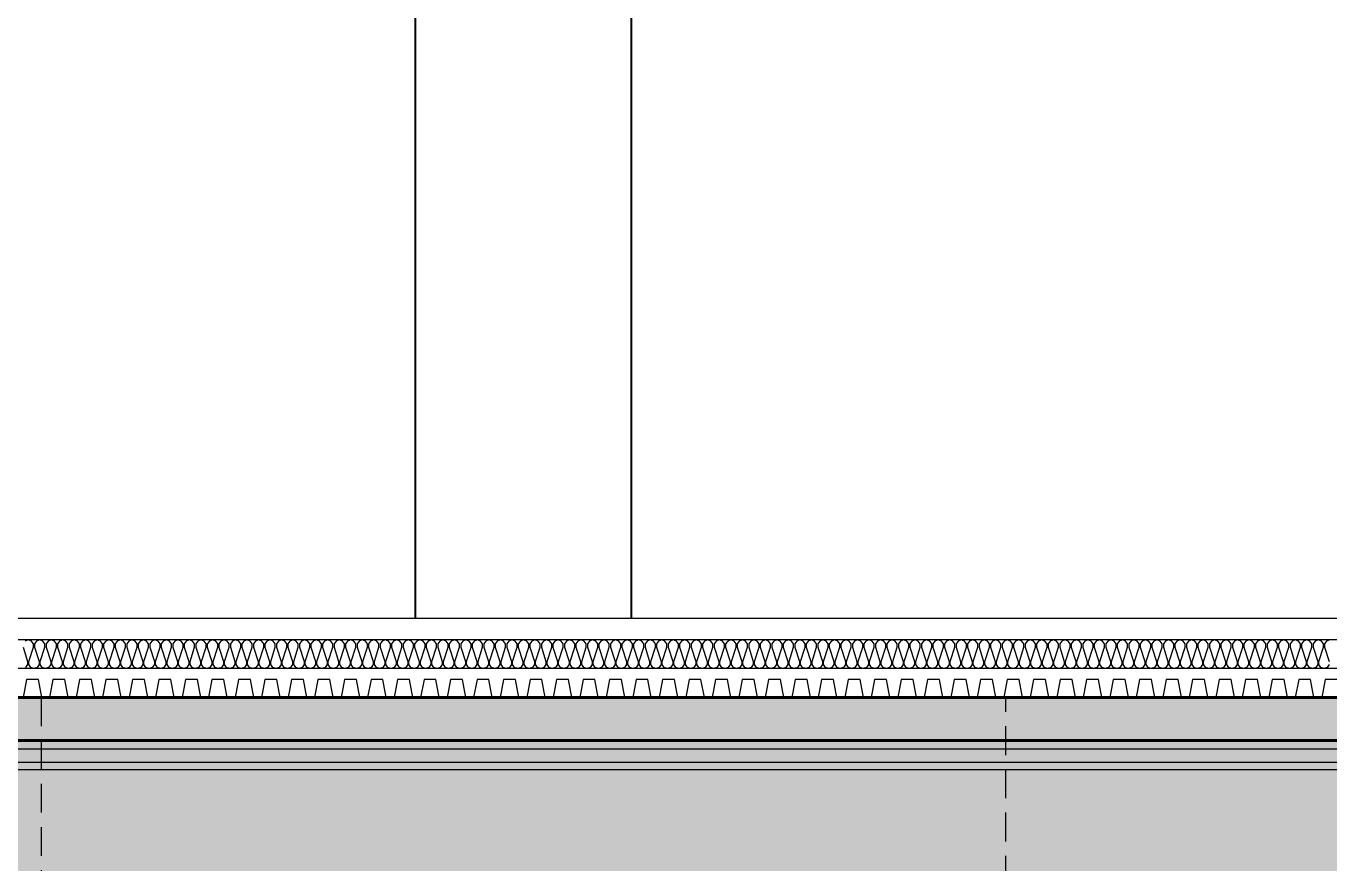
# Model space of a CAD drawing. Header units: millimetres. Extents: x 0 to 420000, y 0 to 297000.
# Drawn here: x 260558 to 269607, y 22751 to 28563 of the extents above; entities that cross this region are included whole.
import ezdxf
from ezdxf.enums import TextEntityAlignment as Align

# ---------------------------------------------------------------- set-up
doc = ezdxf.new("R2010")
doc.units = ezdxf.units.MM
doc.linetypes.add('CEN', pattern=[62, 60, -1, 0, -1])
doc.linetypes.add('HIDDEN', pattern=[0.375, 0.25, -0.125])
for name, color, linetype, lineweight in [('A-AXIS-LINE', 1, 'CEN', 15), ('A-CONC-LIN1', 2, 'Continuous', 40), ('A-ELEV-LIN2', 7, 'Continuous', 25), ('A-SECT-LIN3', 255, 'Continuous', 18), ('A-XXXX-DRBD', 9, 'Continuous', 20), ('A-XXXX-FIN2', 6, 'Continuous', 20), ('A-XXXX-HATC', 8, 'Continuous', 18), ('A-XXXX-HID', 8, 'HIDDEN', 18), ('A-XXXX-INSL2', 8, 'Continuous', 18)]:
    doc.layers.add(name, color=color, linetype=linetype, lineweight=lineweight)
doc.layers.add('A-CONC-SOLD', color=253, linetype='CEN')
doc.layers.add('A-XXXX-SOLD', color=252, linetype='Continuous')
doc.layers.add('A-XXXX-NPLT', color=144, linetype='Continuous', lineweight=15, plot=False)
doc.styles.add('맑은고딕', font='')
doc.styles.get('맑은고딕').set_extended_font_data('Malgun Gothic')

# ---------------------------------------------------------------- blocks, each defined once
blk = doc.blocks.new('axis(211208)')
at = {"layer": 'A-AXIS-LINE', "ltscale": 1000}
for p, q in [((4631788.1, -441118.7), (4955413.1, -441118.7)), ((4631788.1, -442118.7), (4955413.1, -442118.7))]:
    blk.add_line(p, q, dxfattribs=at)
blk = doc.blocks.new('지하2층')
at = {"layer": 'A-CONC-SOLD'}
h = blk.add_hatch(color=256, dxfattribs=at)
h.dxf.hatch_style = 1
h.paths.add_polyline_path([(4879373.8, -392168.7), (4878973.8, -392168.7), (4878973.8, -391118.7), (4878823.8, -391118.7), (4878823.8, -391368.7), (4878373.8, -391368.7), (4878373.8, -392368.7), (4878323.8, -392368.7), (4878323.8, -393068.7), (4878673.8, -393068.7), (4878673.8, -401668.7), (4877923.8, -401668.7), (4877923.8, -401118.7), (4877723.8, -401118.7), (4877723.8, -401668.7), (4801523.8, -401668.7), (4801523.8, -401128.7), (4801323.8, -401128.7), (4801323.8, -401968.7), (4801493.8, -401968.7), (4801478.8, -401977.7), (4801478.8, -402318.7), (4759168.8, -402318.7), (4759168.8, -401977.7), (4759153.8, -401968.7), (4759323.8, -401968.7), (4759323.8, -401128.7), (4759123.8, -401128.7), (4759123.8, -401668.7), (4682923.8, -401668.7), (4682923.8, -401118.7), (4682723.8, -401118.7), (4682723.8, -401668.7), (4681973.8, -401668.7), (4681973.8, -393068.7), (4682323.8, -393068.7), (4682323.8, -392368.7), (4682273.8, -392368.7), (4682273.8, -391368.7), (4681823.8, -391368.7), (4681823.8, -391118.7), (4681673.8, -391118.7), (4681673.8, -392168.7), (4681273.8, -392168.7), (4681273.8, -401968.7), (4758323.8, -401968.7), (4758323.8, -402618.7), (4802323.8, -402618.7), (4802323.8, -401968.7), (4879373.8, -401968.7)])
at = {"layer": 'A-CONC-LIN1'}
for points in [[(4681673.8, -391118.7), (4681673.8, -392168.7), (4681273.8, -392168.7), (4681273.8, -401968.7), (4758323.8, -401968.7), (4758323.8, -402618.7), (4802323.8, -402618.7), (4802323.8, -401968.7), (4879373.8, -401968.7), (4879373.8, -392168.7), (4878973.8, -392168.7), (4878973.8, -391118.7)], [(4878973.8, -391118.7), (4878823.8, -391118.7), (4878823.8, -391368.7), (4878373.8, -391368.7), (4878373.8, -392368.7), (4878323.8, -392368.7), (4878323.8, -393068.7), (4878673.8, -393068.7), (4878673.8, -401668.7), (4877923.8, -401668.7), (4877923.8, -401118.7), (4877723.8, -401118.7), (4877723.8, -401668.7), (4801523.8, -401668.7), (4801523.8, -401128.7), (4801323.8, -401128.7), (4801323.8, -401968.7), (4801493.8, -401968.7), (4801478.8, -401977.7), (4801478.8, -402318.7), (4759168.8, -402318.7)]]:
    blk.add_lwpolyline(points, dxfattribs=at)
at = {"layer": 'A-ELEV-LIN2'}
for p, q in [((4833573.8, -401118.7), (4833573.8, -392868.7)), ((4835073.8, -401118.7), (4835073.8, -392868.7))]:
    blk.add_line(p, q, dxfattribs=at)
at = {"layer": 'A-XXXX-DRBD'}
blk.add_lwpolyline([(4839974.6, -401543.7), (4839891.8, -401543.7), (4839868.5, -401668.7), (4839813.8, -401668.7), (4839790.5, -401543.7), (4839707.7, -401543.7), (4839684.4, -401668.7), (4839629.8, -401668.7), (4839606.4, -401543.7), (4839523.6, -401543.7), (4839500.3, -401668.7), (4839445.7, -401668.7), (4839422.4, -401543.7), (4839339.5, -401543.7), (4839316.2, -401668.7), (4839261.6, -401668.7), (4839238.3, -401543.7), (4839155.4, -401543.7), (4839132.1, -401668.7), (4839077.5, -401668.7), (4839054.2, -401543.7), (4838971.3, -401543.7), (4838948, -401668.7), (4838893.4, -401668.7), (4838870.1, -401543.7), (4838787.3, -401543.7), (4838763.9, -401668.7), (4838709.3, -401668.7), (4838686, -401543.7), (4838603.2, -401543.7), (4838579.9, -401668.7), (4838525.2, -401668.7), (4838501.9, -401543.7), (4838419.1, -401543.7), (4838395.8, -401668.7), (4838341.1, -401668.7), (4838317.8, -401543.7), (4838235, -401543.7), (4838211.7, -401668.7), (4838157, -401668.7), (4838133.7, -401543.7), (4838050.9, -401543.7), (4838027.6, -401668.7), (4837972.9, -401668.7), (4837949.6, -401543.7), (4837866.8, -401543.7), (4837843.5, -401668.7), (4837788.9, -401668.7), (4837765.5, -401543.7), (4837682.7, -401543.7), (4837659.4, -401668.7), (4837604.8, -401668.7), (4837581.5, -401543.7), (4837498.6, -401543.7), (4837475.3, -401668.7), (4837420.7, -401668.7), (4837397.4, -401543.7), (4837314.5, -401543.7), (4837291.2, -401668.7), (4837236.6, -401668.7), (4837213.3, -401543.7), (4837130.5, -401543.7), (4837107.1, -401668.7), (4837052.5, -401668.7), (4837029.2, -401543.7), (4836946.4, -401543.7), (4836923.1, -401668.7), (4836868.4, -401668.7), (4836845.1, -401543.7), (4836762.3, -401543.7), (4836739, -401668.7), (4836684.3, -401668.7), (4836661, -401543.7), (4836578.2, -401543.7), (4836554.9, -401668.7), (4836500.2, -401668.7), (4836476.9, -401543.7), (4836394.1, -401543.7), (4836370.8, -401668.7), (4836316.1, -401668.7), (4836292.8, -401543.7), (4836210, -401543.7), (4836186.7, -401668.7), (4836132.1, -401668.7), (4836108.7, -401543.7), (4836025.9, -401543.7), (4836002.6, -401668.7), (4835948, -401668.7), (4835924.7, -401543.7), (4835841.8, -401543.7), (4835818.5, -401668.7), (4835763.9, -401668.7), (4835740.6, -401543.7), (4835657.7, -401543.7), (4835634.4, -401668.7), (4835579.8, -401668.7), (4835556.5, -401543.7), (4835473.7, -401543.7), (4835450.3, -401668.7), (4835395.7, -401668.7), (4835372.4, -401543.7), (4835289.6, -401543.7), (4835266.3, -401668.7), (4835211.6, -401668.7), (4835188.3, -401543.7), (4835105.5, -401543.7), (4835082.2, -401668.7), (4835027.5, -401668.7), (4835004.2, -401543.7), (4834921.4, -401543.7), (4834898.1, -401668.7), (4834843.4, -401668.7), (4834820.1, -401543.7), (4834737.3, -401543.7), (4834714, -401668.7), (4834659.3, -401668.7), (4834636, -401543.7), (4834553.2, -401543.7), (4834529.9, -401668.7), (4834475.3, -401668.7), (4834451.9, -401543.7), (4834369.1, -401543.7), (4834345.8, -401668.7), (4834291.2, -401668.7), (4834267.9, -401543.7), (4834185, -401543.7), (4834161.7, -401668.7), (4834107.1, -401668.7), (4834083.8, -401543.7), (4834000.9, -401543.7), (4833977.6, -401668.7), (4833923, -401668.7), (4833899.7, -401543.7), (4833816.9, -401543.7), (4833793.5, -401668.7), (4833738.9, -401668.7), (4833715.6, -401543.7), (4833632.8, -401543.7), (4833609.4, -401668.7), (4833554.8, -401668.7), (4833531.5, -401543.7), (4833448.7, -401543.7), (4833425.4, -401668.7), (4833370.7, -401668.7), (4833347.4, -401543.7), (4833264.6, -401543.7), (4833241.3, -401668.7), (4833186.6, -401668.7), (4833163.3, -401543.7), (4833080.5, -401543.7), (4833057.2, -401668.7), (4833002.5, -401668.7), (4832979.2, -401543.7), (4832896.4, -401543.7), (4832873.1, -401668.7), (4832818.5, -401668.7), (4832795.1, -401543.7), (4832712.3, -401543.7), (4832689, -401668.7), (4832634.4, -401668.7), (4832611, -401543.7), (4832528.2, -401543.7), (4832504.9, -401668.7), (4832450.3, -401668.7), (4832427, -401543.7), (4832344.1, -401543.7), (4832320.8, -401668.7), (4832266.2, -401668.7), (4832242.9, -401543.7), (4832160, -401543.7), (4832136.7, -401668.7), (4832082.1, -401668.7), (4832058.8, -401543.7), (4831976, -401543.7), (4831952.6, -401668.7), (4831898, -401668.7), (4831874.7, -401543.7), (4831791.9, -401543.7), (4831768.6, -401668.7), (4831713.9, -401668.7), (4831690.6, -401543.7), (4831607.8, -401543.7), (4831584.5, -401668.7), (4831529.8, -401668.7), (4831506.5, -401543.7), (4831423.7, -401543.7), (4831400.4, -401668.7), (4831345.7, -401668.7), (4831322.4, -401543.7), (4831239.6, -401543.7), (4831216.3, -401668.7), (4831161.6, -401668.7), (4831138.3, -401543.7), (4831055.5, -401543.7), (4831032.2, -401668.7), (4830977.6, -401668.7), (4830954.2, -401543.7), (4830871.4, -401543.7), (4830848.1, -401668.7)], dxfattribs=at)
at = {"layer": 'A-XXXX-FIN2'}
blk.add_lwpolyline([(4801423.8, -401118.7), (4877723.8, -401118.7)], dxfattribs=at)
at = {"layer": 'A-XXXX-INSL2'}
for points in [[(4877723.8, -401268.7), (4801533.8, -401268.7)], [(4839923.8, -401268.7), (4839901.8, -401276.7), (4839887.8, -401296.7), (4839887.8, -401318.7), (4839919.8, -401418.7)], [(4839919.8, -401440.7), (4839905.8, -401460.7), (4839883.8, -401468.7), (4839861.8, -401460.7), (4839847.8, -401440.7), (4839847.8, -401418.7), (4839879.8, -401318.7), (4839879.8, -401296.7), (4839865.8, -401276.7), (4839843.8, -401268.7), (4839821.8, -401276.7), (4839807.8, -401296.7), (4839807.8, -401318.7), (4839839.8, -401418.7), (4839839.8, -401440.7), (4839825.8, -401460.7), (4839803.8, -401468.7), (4839781.8, -401460.7), (4839767.8, -401440.7), (4839767.8, -401418.7), (4839799.8, -401318.7), (4839799.8, -401296.7), (4839785.8, -401276.7), (4839763.8, -401268.7), (4839741.8, -401276.7), (4839727.8, -401296.7), (4839727.8, -401318.7), (4839759.8, -401418.7), (4839759.8, -401440.7), (4839745.8, -401460.7), (4839723.8, -401468.7), (4839701.8, -401460.7), (4839687.8, -401440.7), (4839687.8, -401418.7), (4839719.8, -401318.7), (4839719.8, -401296.7), (4839705.8, -401276.7), (4839683.8, -401268.7), (4839661.8, -401276.7), (4839647.8, -401296.7), (4839647.8, -401318.7), (4839679.8, -401418.7), (4839679.8, -401440.7), (4839665.8, -401460.7), (4839643.8, -401468.7), (4839621.8, -401460.7), (4839607.8, -401440.7), (4839607.8, -401418.7), (4839639.8, -401318.7), (4839639.8, -401296.7), (4839625.8, -401276.7), (4839603.8, -401268.7), (4839581.8, -401276.7), (4839567.8, -401296.7), (4839567.8, -401318.7), (4839599.8, -401418.7), (4839599.8, -401440.7), (4839585.8, -401460.7), (4839563.8, -401468.7), (4839541.8, -401460.7), (4839527.8, -401440.7), (4839527.8, -401418.7), (4839559.8, -401318.7), (4839559.8, -401296.7), (4839545.8, -401276.7), (4839523.8, -401268.7), (4839501.8, -401276.7), (4839487.8, -401296.7), (4839487.8, -401318.7), (4839519.8, -401418.7), (4839519.8, -401440.7), (4839505.8, -401460.7), (4839483.8, -401468.7), (4839461.8, -401460.7), (4839447.8, -401440.7), (4839447.8, -401418.7), (4839479.8, -401318.7), (4839479.8, -401296.7), (4839465.8, -401276.7), (4839443.8, -401268.7), (4839421.8, -401276.7), (4839407.8, -401296.7), (4839407.8, -401318.7), (4839439.8, -401418.7), (4839439.8, -401440.7), (4839425.8, -401460.7), (4839403.8, -401468.7), (4839381.8, -401460.7), (4839367.8, -401440.7), (4839367.8, -401418.7), (4839399.8, -401318.7), (4839399.8, -401296.7), (4839385.8, -401276.7), (4839363.8, -401268.7), (4839341.8, -401276.7), (4839327.8, -401296.7), (4839327.8, -401318.7), (4839359.8, -401418.7), (4839359.8, -401440.7), (4839345.8, -401460.7), (4839323.8, -401468.7), (4839301.8, -401460.7), (4839287.8, -401440.7), (4839287.8, -401418.7), (4839319.8, -401318.7), (4839319.8, -401296.7), (4839305.8, -401276.7), (4839283.8, -401268.7), (4839261.8, -401276.7), (4839247.8, -401296.7), (4839247.8, -401318.7), (4839279.8, -401418.7), (4839279.8, -401440.7), (4839265.8, -401460.7), (4839243.8, -401468.7), (4839221.8, -401460.7), (4839207.8, -401440.7), (4839207.8, -401418.7), (4839239.8, -401318.7), (4839239.8, -401296.7), (4839225.8, -401276.7), (4839203.8, -401268.7), (4839181.8, -401276.7), (4839167.8, -401296.7), (4839167.8, -401318.7), (4839199.8, -401418.7), (4839199.8, -401440.7), (4839185.8, -401460.7), (4839163.8, -401468.7), (4839141.8, -401460.7), (4839127.8, -401440.7), (4839127.8, -401418.7), (4839159.8, -401318.7), (4839159.8, -401296.7), (4839145.8, -401276.7), (4839123.8, -401268.7), (4839101.8, -401276.7), (4839087.8, -401296.7), (4839087.8, -401318.7), (4839119.8, -401418.7), (4839119.8, -401440.7), (4839105.8, -401460.7), (4839083.8, -401468.7), (4839061.8, -401460.7), (4839047.8, -401440.7), (4839047.8, -401418.7), (4839079.8, -401318.7), (4839079.8, -401296.7), (4839065.8, -401276.7), (4839043.8, -401268.7), (4839021.8, -401276.7), (4839007.8, -401296.7), (4839007.8, -401318.7), (4839039.8, -401418.7), (4839039.8, -401440.7), (4839025.8, -401460.7), (4839003.8, -401468.7), (4838981.8, -401460.7), (4838967.8, -401440.7), (4838967.8, -401418.7), (4838999.8, -401318.7), (4838999.8, -401296.7), (4838985.8, -401276.7), (4838963.8, -401268.7), (4838941.8, -401276.7), (4838927.8, -401296.7), (4838927.8, -401318.7), (4838959.8, -401418.7), (4838959.8, -401440.7), (4838945.8, -401460.7), (4838923.8, -401468.7), (4838901.8, -401460.7), (4838887.8, -401440.7), (4838887.8, -401418.7), (4838919.8, -401318.7), (4838919.8, -401296.7), (4838905.8, -401276.7), (4838883.8, -401268.7), (4838861.8, -401276.7), (4838847.8, -401296.7), (4838847.8, -401318.7), (4838879.8, -401418.7), (4838879.8, -401440.7), (4838865.8, -401460.7), (4838843.8, -401468.7), (4838821.8, -401460.7), (4838807.8, -401440.7), (4838807.8, -401418.7), (4838839.8, -401318.7), (4838839.8, -401296.7), (4838825.8, -401276.7), (4838803.8, -401268.7), (4838781.8, -401276.7), (4838767.8, -401296.7), (4838767.8, -401318.7), (4838799.8, -401418.7), (4838799.8, -401440.7), (4838785.8, -401460.7), (4838763.8, -401468.7), (4838741.8, -401460.7), (4838727.8, -401440.7), (4838727.8, -401418.7), (4838759.8, -401318.7), (4838759.8, -401296.7), (4838745.8, -401276.7), (4838723.8, -401268.7), (4838701.8, -401276.7), (4838687.8, -401296.7), (4838687.8, -401318.7), (4838719.8, -401418.7), (4838719.8, -401440.7), (4838705.8, -401460.7), (4838683.8, -401468.7), (4838661.8, -401460.7), (4838647.8, -401440.7), (4838647.8, -401418.7), (4838679.8, -401318.7), (4838679.8, -401296.7), (4838665.8, -401276.7), (4838643.8, -401268.7), (4838621.8, -401276.7), (4838607.8, -401296.7), (4838607.8, -401318.7), (4838639.8, -401418.7), (4838639.8, -401440.7), (4838625.8, -401460.7), (4838603.8, -401468.7), (4838581.8, -401460.7), (4838567.8, -401440.7), (4838567.8, -401418.7), (4838599.8, -401318.7), (4838599.8, -401296.7), (4838585.8, -401276.7), (4838563.8, -401268.7), (4838541.8, -401276.7), (4838527.8, -401296.7), (4838527.8, -401318.7), (4838559.8, -401418.7), (4838559.8, -401440.7), (4838545.8, -401460.7), (4838523.8, -401468.7), (4838501.8, -401460.7), (4838487.8, -401440.7), (4838487.8, -401418.7), (4838519.8, -401318.7), (4838519.8, -401296.7), (4838505.8, -401276.7), (4838483.8, -401268.7), (4838461.8, -401276.7), (4838447.8, -401296.7), (4838447.8, -401318.7), (4838479.8, -401418.7), (4838479.8, -401440.7), (4838465.8, -401460.7), (4838443.8, -401468.7), (4838421.8, -401460.7), (4838407.8, -401440.7), (4838407.8, -401418.7), (4838439.8, -401318.7), (4838439.8, -401296.7), (4838425.8, -401276.7), (4838403.8, -401268.7), (4838381.8, -401276.7), (4838367.8, -401296.7), (4838367.8, -401318.7), (4838399.8, -401418.7), (4838399.8, -401440.7), (4838385.8, -401460.7), (4838363.8, -401468.7), (4838341.8, -401460.7), (4838327.8, -401440.7), (4838327.8, -401418.7), (4838359.8, -401318.7), (4838359.8, -401296.7), (4838345.8, -401276.7), (4838323.8, -401268.7), (4838301.8, -401276.7), (4838287.8, -401296.7), (4838287.8, -401318.7), (4838319.8, -401418.7), (4838319.8, -401440.7), (4838305.8, -401460.7), (4838283.8, -401468.7), (4838261.8, -401460.7), (4838247.8, -401440.7), (4838247.8, -401418.7), (4838279.8, -401318.7), (4838279.8, -401296.7), (4838265.8, -401276.7), (4838243.8, -401268.7), (4838221.8, -401276.7), (4838207.8, -401296.7), (4838207.8, -401318.7), (4838239.8, -401418.7), (4838239.8, -401440.7), (4838225.8, -401460.7), (4838203.8, -401468.7), (4838181.8, -401460.7), (4838167.8, -401440.7), (4838167.8, -401418.7), (4838199.8, -401318.7), (4838199.8, -401296.7), (4838185.8, -401276.7), (4838163.8, -401268.7), (4838141.8, -401276.7), (4838127.8, -401296.7), (4838127.8, -401318.7), (4838159.8, -401418.7), (4838159.8, -401440.7), (4838145.8, -401460.7), (4838123.8, -401468.7), (4838101.8, -401460.7), (4838087.8, -401440.7), (4838087.8, -401418.7), (4838119.8, -401318.7), (4838119.8, -401296.7), (4838105.8, -401276.7), (4838083.8, -401268.7), (4838061.8, -401276.7), (4838047.8, -401296.7), (4838047.8, -401318.7), (4838079.8, -401418.7), (4838079.8, -401440.7), (4838065.8, -401460.7), (4838043.8, -401468.7), (4838021.8, -401460.7), (4838007.8, -401440.7), (4838007.8, -401418.7), (4838039.8, -401318.7), (4838039.8, -401296.7), (4838025.8, -401276.7), (4838003.8, -401268.7), (4837981.8, -401276.7), (4837967.8, -401296.7), (4837967.8, -401318.7), (4837999.8, -401418.7), (4837999.8, -401440.7), (4837985.8, -401460.7), (4837963.8, -401468.7), (4837941.8, -401460.7), (4837927.8, -401440.7), (4837927.8, -401418.7), (4837959.8, -401318.7), (4837959.8, -401296.7), (4837945.8, -401276.7), (4837923.8, -401268.7), (4837901.8, -401276.7), (4837887.8, -401296.7), (4837887.8, -401318.7), (4837919.8, -401418.7), (4837919.8, -401440.7), (4837905.8, -401460.7), (4837883.8, -401468.7), (4837861.8, -401460.7), (4837847.8, -401440.7), (4837847.8, -401418.7), (4837879.8, -401318.7), (4837879.8, -401296.7), (4837865.8, -401276.7), (4837843.8, -401268.7), (4837821.8, -401276.7), (4837807.8, -401296.7), (4837807.8, -401318.7), (4837839.8, -401418.7), (4837839.8, -401440.7), (4837825.8, -401460.7), (4837803.8, -401468.7), (4837781.8, -401460.7), (4837767.8, -401440.7), (4837767.8, -401418.7), (4837799.8, -401318.7), (4837799.8, -401296.7), (4837785.8, -401276.7), (4837763.8, -401268.7), (4837741.8, -401276.7), (4837727.8, -401296.7), (4837727.8, -401318.7), (4837759.8, -401418.7), (4837759.8, -401440.7), (4837745.8, -401460.7), (4837723.8, -401468.7), (4837701.8, -401460.7), (4837687.8, -401440.7), (4837687.8, -401418.7), (4837719.8, -401318.7), (4837719.8, -401296.7), (4837705.8, -401276.7), (4837683.8, -401268.7), (4837661.8, -401276.7), (4837647.8, -401296.7), (4837647.8, -401318.7), (4837679.8, -401418.7), (4837679.8, -401440.7), (4837665.8, -401460.7), (4837643.8, -401468.7), (4837621.8, -401460.7), (4837607.8, -401440.7), (4837607.8, -401418.7), (4837639.8, -401318.7), (4837639.8, -401296.7), (4837625.8, -401276.7), (4837603.8, -401268.7), (4837581.8, -401276.7), (4837567.8, -401296.7), (4837567.8, -401318.7), (4837599.8, -401418.7), (4837599.8, -401440.7), (4837585.8, -401460.7), (4837563.8, -401468.7), (4837541.8, -401460.7), (4837527.8, -401440.7), (4837527.8, -401418.7), (4837559.8, -401318.7), (4837559.8, -401296.7), (4837545.8, -401276.7), (4837523.8, -401268.7), (4837501.8, -401276.7), (4837487.8, -401296.7), (4837487.8, -401318.7), (4837519.8, -401418.7), (4837519.8, -401440.7), (4837505.8, -401460.7), (4837483.8, -401468.7), (4837461.8, -401460.7), (4837447.8, -401440.7), (4837447.8, -401418.7), (4837479.8, -401318.7), (4837479.8, -401296.7), (4837465.8, -401276.7), (4837443.8, -401268.7), (4837421.8, -401276.7), (4837407.8, -401296.7), (4837407.8, -401318.7), (4837439.8, -401418.7), (4837439.8, -401440.7), (4837425.8, -401460.7), (4837403.8, -401468.7), (4837381.8, -401460.7), (4837367.8, -401440.7), (4837367.8, -401418.7), (4837399.8, -401318.7), (4837399.8, -401296.7), (4837385.8, -401276.7), (4837363.8, -401268.7), (4837341.8, -401276.7), (4837327.8, -401296.7), (4837327.8, -401318.7), (4837359.8, -401418.7), (4837359.8, -401440.7), (4837345.8, -401460.7), (4837323.8, -401468.7), (4837301.8, -401460.7), (4837287.8, -401440.7), (4837287.8, -401418.7), (4837319.8, -401318.7), (4837319.8, -401296.7), (4837305.8, -401276.7), (4837283.8, -401268.7), (4837261.8, -401276.7), (4837247.8, -401296.7), (4837247.8, -401318.7), (4837279.8, -401418.7), (4837279.8, -401440.7), (4837265.8, -401460.7), (4837243.8, -401468.7), (4837221.8, -401460.7), (4837207.8, -401440.7), (4837207.8, -401418.7), (4837239.8, -401318.7), (4837239.8, -401296.7), (4837225.8, -401276.7), (4837203.8, -401268.7), (4837181.8, -401276.7), (4837167.8, -401296.7), (4837167.8, -401318.7), (4837199.8, -401418.7), (4837199.8, -401440.7), (4837185.8, -401460.7), (4837163.8, -401468.7), (4837141.8, -401460.7), (4837127.8, -401440.7), (4837127.8, -401418.7), (4837159.8, -401318.7), (4837159.8, -401296.7), (4837145.8, -401276.7), (4837123.8, -401268.7), (4837101.8, -401276.7), (4837087.8, -401296.7), (4837087.8, -401318.7), (4837119.8, -401418.7), (4837119.8, -401440.7), (4837105.8, -401460.7), (4837083.8, -401468.7), (4837061.8, -401460.7), (4837047.8, -401440.7), (4837047.8, -401418.7), (4837079.8, -401318.7), (4837079.8, -401296.7), (4837065.8, -401276.7), (4837043.8, -401268.7), (4837021.8, -401276.7), (4837007.8, -401296.7), (4837007.8, -401318.7), (4837039.8, -401418.7), (4837039.8, -401440.7), (4837025.8, -401460.7), (4837003.8, -401468.7), (4836981.8, -401460.7), (4836967.8, -401440.7), (4836967.8, -401418.7), (4836999.8, -401318.7), (4836999.8, -401296.7), (4836985.8, -401276.7), (4836963.8, -401268.7), (4836941.8, -401276.7), (4836927.8, -401296.7), (4836927.8, -401318.7), (4836959.8, -401418.7), (4836959.8, -401440.7), (4836945.8, -401460.7), (4836923.8, -401468.7), (4836901.8, -401460.7), (4836887.8, -401440.7), (4836887.8, -401418.7), (4836919.8, -401318.7), (4836919.8, -401296.7), (4836905.8, -401276.7), (4836883.8, -401268.7), (4836861.8, -401276.7), (4836847.8, -401296.7), (4836847.8, -401318.7), (4836879.8, -401418.7), (4836879.8, -401440.7), (4836865.8, -401460.7), (4836843.8, -401468.7), (4836821.8, -401460.7), (4836807.8, -401440.7), (4836807.8, -401418.7), (4836839.8, -401318.7), (4836839.8, -401296.7), (4836825.8, -401276.7), (4836803.8, -401268.7), (4836781.8, -401276.7), (4836767.8, -401296.7), (4836767.8, -401318.7), (4836799.8, -401418.7), (4836799.8, -401440.7), (4836785.8, -401460.7), (4836763.8, -401468.7), (4836741.8, -401460.7), (4836727.8, -401440.7), (4836727.8, -401418.7), (4836759.8, -401318.7), (4836759.8, -401296.7), (4836745.8, -401276.7), (4836723.8, -401268.7), (4836701.8, -401276.7), (4836687.8, -401296.7), (4836687.8, -401318.7), (4836719.8, -401418.7), (4836719.8, -401440.7), (4836705.8, -401460.7), (4836683.8, -401468.7), (4836661.8, -401460.7), (4836647.8, -401440.7), (4836647.8, -401418.7), (4836679.8, -401318.7), (4836679.8, -401296.7), (4836665.8, -401276.7), (4836643.8, -401268.7), (4836621.8, -401276.7), (4836607.8, -401296.7), (4836607.8, -401318.7), (4836639.8, -401418.7), (4836639.8, -401440.7), (4836625.8, -401460.7), (4836603.8, -401468.7), (4836581.8, -401460.7), (4836567.8, -401440.7), (4836567.8, -401418.7), (4836599.8, -401318.7), (4836599.8, -401296.7), (4836585.8, -401276.7), (4836563.8, -401268.7), (4836541.8, -401276.7), (4836527.8, -401296.7), (4836527.8, -401318.7), (4836559.8, -401418.7), (4836559.8, -401440.7), (4836545.8, -401460.7), (4836523.8, -401468.7), (4836501.8, -401460.7), (4836487.8, -401440.7), (4836487.8, -401418.7), (4836519.8, -401318.7), (4836519.8, -401296.7), (4836505.8, -401276.7), (4836483.8, -401268.7), (4836461.8, -401276.7), (4836447.8, -401296.7), (4836447.8, -401318.7), (4836479.8, -401418.7), (4836479.8, -401440.7), (4836465.8, -401460.7), (4836443.8, -401468.7), (4836421.8, -401460.7), (4836407.8, -401440.7), (4836407.8, -401418.7), (4836439.8, -401318.7), (4836439.8, -401296.7), (4836425.8, -401276.7), (4836403.8, -401268.7), (4836381.8, -401276.7), (4836367.8, -401296.7), (4836367.8, -401318.7), (4836399.8, -401418.7), (4836399.8, -401440.7), (4836385.8, -401460.7), (4836363.8, -401468.7), (4836341.8, -401460.7), (4836327.8, -401440.7), (4836327.8, -401418.7), (4836359.8, -401318.7), (4836359.8, -401296.7), (4836345.8, -401276.7), (4836323.8, -401268.7), (4836301.8, -401276.7), (4836287.8, -401296.7), (4836287.8, -401318.7), (4836319.8, -401418.7), (4836319.8, -401440.7), (4836305.8, -401460.7), (4836283.8, -401468.7), (4836261.8, -401460.7), (4836247.8, -401440.7), (4836247.8, -401418.7), (4836279.8, -401318.7), (4836279.8, -401296.7), (4836265.8, -401276.7), (4836243.8, -401268.7), (4836221.8, -401276.7), (4836207.8, -401296.7), (4836207.8, -401318.7), (4836239.8, -401418.7), (4836239.8, -401440.7), (4836225.8, -401460.7), (4836203.8, -401468.7), (4836181.8, -401460.7), (4836167.8, -401440.7), (4836167.8, -401418.7), (4836199.8, -401318.7), (4836199.8, -401296.7), (4836185.8, -401276.7), (4836163.8, -401268.7), (4836141.8, -401276.7), (4836127.8, -401296.7), (4836127.8, -401318.7), (4836159.8, -401418.7), (4836159.8, -401440.7), (4836145.8, -401460.7), (4836123.8, -401468.7), (4836101.8, -401460.7), (4836087.8, -401440.7), (4836087.8, -401418.7), (4836119.8, -401318.7), (4836119.8, -401296.7), (4836105.8, -401276.7), (4836083.8, -401268.7), (4836061.8, -401276.7), (4836047.8, -401296.7), (4836047.8, -401318.7), (4836079.8, -401418.7), (4836079.8, -401440.7), (4836065.8, -401460.7), (4836043.8, -401468.7), (4836021.8, -401460.7), (4836007.8, -401440.7), (4836007.8, -401418.7), (4836039.8, -401318.7), (4836039.8, -401296.7), (4836025.8, -401276.7), (4836003.8, -401268.7), (4835981.8, -401276.7), (4835967.8, -401296.7), (4835967.8, -401318.7), (4835999.8, -401418.7), (4835999.8, -401440.7), (4835985.8, -401460.7), (4835963.8, -401468.7), (4835941.8, -401460.7), (4835927.8, -401440.7), (4835927.8, -401418.7), (4835959.8, -401318.7), (4835959.8, -401296.7), (4835945.8, -401276.7), (4835923.8, -401268.7), (4835901.8, -401276.7), (4835887.8, -401296.7), (4835887.8, -401318.7), (4835919.8, -401418.7), (4835919.8, -401440.7), (4835905.8, -401460.7), (4835883.8, -401468.7), (4835861.8, -401460.7), (4835847.8, -401440.7), (4835847.8, -401418.7), (4835879.8, -401318.7), (4835879.8, -401296.7), (4835865.8, -401276.7), (4835843.8, -401268.7), (4835821.8, -401276.7), (4835807.8, -401296.7), (4835807.8, -401318.7), (4835839.8, -401418.7), (4835839.8, -401440.7), (4835825.8, -401460.7), (4835803.8, -401468.7), (4835781.8, -401460.7), (4835767.8, -401440.7), (4835767.8, -401418.7), (4835799.8, -401318.7), (4835799.8, -401296.7), (4835785.8, -401276.7), (4835763.8, -401268.7), (4835741.8, -401276.7), (4835727.8, -401296.7), (4835727.8, -401318.7), (4835759.8, -401418.7), (4835759.8, -401440.7), (4835745.8, -401460.7), (4835723.8, -401468.7), (4835701.8, -401460.7), (4835687.8, -401440.7), (4835687.8, -401418.7), (4835719.8, -401318.7), (4835719.8, -401296.7), (4835705.8, -401276.7), (4835683.8, -401268.7), (4835661.8, -401276.7), (4835647.8, -401296.7), (4835647.8, -401318.7), (4835679.8, -401418.7), (4835679.8, -401440.7), (4835665.8, -401460.7), (4835643.8, -401468.7), (4835621.8, -401460.7), (4835607.8, -401440.7), (4835607.8, -401418.7), (4835639.8, -401318.7), (4835639.8, -401296.7), (4835625.8, -401276.7), (4835603.8, -401268.7), (4835581.8, -401276.7), (4835567.8, -401296.7), (4835567.8, -401318.7), (4835599.8, -401418.7), (4835599.8, -401440.7), (4835585.8, -401460.7), (4835563.8, -401468.7), (4835541.8, -401460.7), (4835527.8, -401440.7), (4835527.8, -401418.7), (4835559.8, -401318.7), (4835559.8, -401296.7), (4835545.8, -401276.7), (4835523.8, -401268.7), (4835501.8, -401276.7), (4835487.8, -401296.7), (4835487.8, -401318.7), (4835519.8, -401418.7), (4835519.8, -401440.7), (4835505.8, -401460.7), (4835483.8, -401468.7), (4835461.8, -401460.7), (4835447.8, -401440.7), (4835447.8, -401418.7), (4835479.8, -401318.7), (4835479.8, -401296.7), (4835465.8, -401276.7), (4835443.8, -401268.7), (4835421.8, -401276.7), (4835407.8, -401296.7), (4835407.8, -401318.7), (4835439.8, -401418.7), (4835439.8, -401440.7), (4835425.8, -401460.7), (4835403.8, -401468.7), (4835381.8, -401460.7), (4835367.8, -401440.7), (4835367.8, -401418.7), (4835399.8, -401318.7), (4835399.8, -401296.7), (4835385.8, -401276.7), (4835363.8, -401268.7), (4835341.8, -401276.7), (4835327.8, -401296.7), (4835327.8, -401318.7), (4835359.8, -401418.7), (4835359.8, -401440.7), (4835345.8, -401460.7), (4835323.8, -401468.7), (4835301.8, -401460.7), (4835287.8, -401440.7), (4835287.8, -401418.7), (4835319.8, -401318.7), (4835319.8, -401296.7), (4835305.8, -401276.7), (4835283.8, -401268.7), (4835261.8, -401276.7), (4835247.8, -401296.7), (4835247.8, -401318.7), (4835279.8, -401418.7), (4835279.8, -401440.7), (4835265.8, -401460.7), (4835243.8, -401468.7), (4835221.8, -401460.7), (4835207.8, -401440.7), (4835207.8, -401418.7), (4835239.8, -401318.7), (4835239.8, -401296.7), (4835225.8, -401276.7), (4835203.8, -401268.7), (4835181.8, -401276.7), (4835167.8, -401296.7), (4835167.8, -401318.7), (4835199.8, -401418.7), (4835199.8, -401440.7), (4835185.8, -401460.7), (4835163.8, -401468.7), (4835141.8, -401460.7), (4835127.8, -401440.7), (4835127.8, -401418.7), (4835159.8, -401318.7), (4835159.8, -401296.7), (4835145.8, -401276.7), (4835123.8, -401268.7), (4835101.8, -401276.7), (4835087.8, -401296.7), (4835087.8, -401318.7), (4835119.8, -401418.7), (4835119.8, -401440.7), (4835105.8, -401460.7), (4835083.8, -401468.7), (4835061.8, -401460.7), (4835047.8, -401440.7), (4835047.8, -401418.7), (4835079.8, -401318.7), (4835079.8, -401296.7), (4835065.8, -401276.7), (4835043.8, -401268.7), (4835021.8, -401276.7), (4835007.8, -401296.7), (4835007.8, -401318.7), (4835039.8, -401418.7), (4835039.8, -401440.7), (4835025.8, -401460.7), (4835003.8, -401468.7), (4834981.8, -401460.7), (4834967.8, -401440.7), (4834967.8, -401418.7), (4834999.8, -401318.7), (4834999.8, -401296.7), (4834985.8, -401276.7), (4834963.8, -401268.7), (4834941.8, -401276.7), (4834927.8, -401296.7), (4834927.8, -401318.7), (4834959.8, -401418.7), (4834959.8, -401440.7), (4834945.8, -401460.7), (4834923.8, -401468.7), (4834901.8, -401460.7), (4834887.8, -401440.7), (4834887.8, -401418.7), (4834919.8, -401318.7), (4834919.8, -401296.7), (4834905.8, -401276.7), (4834883.8, -401268.7), (4834861.8, -401276.7), (4834847.8, -401296.7), (4834847.8, -401318.7), (4834879.8, -401418.7), (4834879.8, -401440.7), (4834865.8, -401460.7), (4834843.8, -401468.7), (4834821.8, -401460.7), (4834807.8, -401440.7), (4834807.8, -401418.7), (4834839.8, -401318.7), (4834839.8, -401296.7), (4834825.8, -401276.7), (4834803.8, -401268.7), (4834781.8, -401276.7), (4834767.8, -401296.7), (4834767.8, -401318.7), (4834799.8, -401418.7), (4834799.8, -401440.7), (4834785.8, -401460.7), (4834763.8, -401468.7), (4834741.8, -401460.7), (4834727.8, -401440.7), (4834727.8, -401418.7), (4834759.8, -401318.7), (4834759.8, -401296.7), (4834745.8, -401276.7), (4834723.8, -401268.7), (4834701.8, -401276.7), (4834687.8, -401296.7), (4834687.8, -401318.7), (4834719.8, -401418.7), (4834719.8, -401440.7), (4834705.8, -401460.7), (4834683.8, -401468.7), (4834661.8, -401460.7), (4834647.8, -401440.7), (4834647.8, -401418.7), (4834679.8, -401318.7), (4834679.8, -401296.7), (4834665.8, -401276.7), (4834643.8, -401268.7), (4834621.8, -401276.7), (4834607.8, -401296.7), (4834607.8, -401318.7), (4834639.8, -401418.7), (4834639.8, -401440.7), (4834625.8, -401460.7), (4834603.8, -401468.7), (4834581.8, -401460.7), (4834567.8, -401440.7), (4834567.8, -401418.7), (4834599.8, -401318.7), (4834599.8, -401296.7), (4834585.8, -401276.7), (4834563.8, -401268.7), (4834541.8, -401276.7), (4834527.8, -401296.7), (4834527.8, -401318.7), (4834559.8, -401418.7), (4834559.8, -401440.7), (4834545.8, -401460.7), (4834523.8, -401468.7), (4834501.8, -401460.7), (4834487.8, -401440.7), (4834487.8, -401418.7), (4834519.8, -401318.7), (4834519.8, -401296.7), (4834505.8, -401276.7), (4834483.8, -401268.7), (4834461.8, -401276.7), (4834447.8, -401296.7), (4834447.8, -401318.7), (4834479.8, -401418.7), (4834479.8, -401440.7), (4834465.8, -401460.7), (4834443.8, -401468.7), (4834421.8, -401460.7), (4834407.8, -401440.7), (4834407.8, -401418.7), (4834439.8, -401318.7), (4834439.8, -401296.7), (4834425.8, -401276.7), (4834403.8, -401268.7), (4834381.8, -401276.7), (4834367.8, -401296.7), (4834367.8, -401318.7), (4834399.8, -401418.7), (4834399.8, -401440.7), (4834385.8, -401460.7), (4834363.8, -401468.7), (4834341.8, -401460.7), (4834327.8, -401440.7), (4834327.8, -401418.7), (4834359.8, -401318.7), (4834359.8, -401296.7), (4834345.8, -401276.7), (4834323.8, -401268.7), (4834301.8, -401276.7), (4834287.8, -401296.7), (4834287.8, -401318.7), (4834319.8, -401418.7), (4834319.8, -401440.7), (4834305.8, -401460.7), (4834283.8, -401468.7), (4834261.8, -401460.7), (4834247.8, -401440.7), (4834247.8, -401418.7), (4834279.8, -401318.7), (4834279.8, -401296.7), (4834265.8, -401276.7), (4834243.8, -401268.7), (4834221.8, -401276.7), (4834207.8, -401296.7), (4834207.8, -401318.7), (4834239.8, -401418.7), (4834239.8, -401440.7), (4834225.8, -401460.7), (4834203.8, -401468.7), (4834181.8, -401460.7), (4834167.8, -401440.7), (4834167.8, -401418.7), (4834199.8, -401318.7), (4834199.8, -401296.7), (4834185.8, -401276.7), (4834163.8, -401268.7), (4834141.8, -401276.7), (4834127.8, -401296.7), (4834127.8, -401318.7), (4834159.8, -401418.7), (4834159.8, -401440.7), (4834145.8, -401460.7), (4834123.8, -401468.7), (4834101.8, -401460.7), (4834087.8, -401440.7), (4834087.8, -401418.7), (4834119.8, -401318.7), (4834119.8, -401296.7), (4834105.8, -401276.7), (4834083.8, -401268.7), (4834061.8, -401276.7), (4834047.8, -401296.7), (4834047.8, -401318.7), (4834079.8, -401418.7), (4834079.8, -401440.7), (4834065.8, -401460.7), (4834043.8, -401468.7), (4834021.8, -401460.7), (4834007.8, -401440.7), (4834007.8, -401418.7), (4834039.8, -401318.7), (4834039.8, -401296.7), (4834025.8, -401276.7), (4834003.8, -401268.7), (4833981.8, -401276.7), (4833967.8, -401296.7), (4833967.8, -401318.7), (4833999.8, -401418.7), (4833999.8, -401440.7), (4833985.8, -401460.7), (4833963.8, -401468.7), (4833941.8, -401460.7), (4833927.8, -401440.7), (4833927.8, -401418.7), (4833959.8, -401318.7), (4833959.8, -401296.7), (4833945.8, -401276.7), (4833923.8, -401268.7), (4833901.8, -401276.7), (4833887.8, -401296.7), (4833887.8, -401318.7), (4833919.8, -401418.7), (4833919.8, -401440.7), (4833905.8, -401460.7), (4833883.8, -401468.7), (4833861.8, -401460.7), (4833847.8, -401440.7), (4833847.8, -401418.7), (4833879.8, -401318.7), (4833879.8, -401296.7), (4833865.8, -401276.7), (4833843.8, -401268.7), (4833821.8, -401276.7), (4833807.8, -401296.7), (4833807.8, -401318.7), (4833839.8, -401418.7), (4833839.8, -401440.7), (4833825.8, -401460.7), (4833803.8, -401468.7), (4833781.8, -401460.7), (4833767.8, -401440.7), (4833767.8, -401418.7), (4833799.8, -401318.7), (4833799.8, -401296.7), (4833785.8, -401276.7), (4833763.8, -401268.7), (4833741.8, -401276.7), (4833727.8, -401296.7), (4833727.8, -401318.7), (4833759.8, -401418.7), (4833759.8, -401440.7), (4833745.8, -401460.7), (4833723.8, -401468.7), (4833701.8, -401460.7), (4833687.8, -401440.7), (4833687.8, -401418.7), (4833719.8, -401318.7), (4833719.8, -401296.7), (4833705.8, -401276.7), (4833683.8, -401268.7), (4833661.8, -401276.7), (4833647.8, -401296.7), (4833647.8, -401318.7), (4833679.8, -401418.7), (4833679.8, -401440.7), (4833665.8, -401460.7), (4833643.8, -401468.7), (4833621.8, -401460.7), (4833607.8, -401440.7), (4833607.8, -401418.7), (4833639.8, -401318.7), (4833639.8, -401296.7), (4833625.8, -401276.7), (4833603.8, -401268.7), (4833581.8, -401276.7), (4833567.8, -401296.7), (4833567.8, -401318.7), (4833599.8, -401418.7), (4833599.8, -401440.7), (4833585.8, -401460.7), (4833563.8, -401468.7), (4833541.8, -401460.7), (4833527.8, -401440.7), (4833527.8, -401418.7), (4833559.8, -401318.7), (4833559.8, -401296.7), (4833545.8, -401276.7), (4833523.8, -401268.7), (4833501.8, -401276.7), (4833487.8, -401296.7), (4833487.8, -401318.7), (4833519.8, -401418.7), (4833519.8, -401440.7), (4833505.8, -401460.7), (4833483.8, -401468.7), (4833461.8, -401460.7), (4833447.8, -401440.7), (4833447.8, -401418.7), (4833479.8, -401318.7), (4833479.8, -401296.7), (4833465.8, -401276.7), (4833443.8, -401268.7), (4833421.8, -401276.7), (4833407.8, -401296.7), (4833407.8, -401318.7), (4833439.8, -401418.7), (4833439.8, -401440.7), (4833425.8, -401460.7), (4833403.8, -401468.7), (4833381.8, -401460.7), (4833367.8, -401440.7), (4833367.8, -401418.7), (4833399.8, -401318.7), (4833399.8, -401296.7), (4833385.8, -401276.7), (4833363.8, -401268.7), (4833341.8, -401276.7), (4833327.8, -401296.7), (4833327.8, -401318.7), (4833359.8, -401418.7), (4833359.8, -401440.7), (4833345.8, -401460.7), (4833323.8, -401468.7), (4833301.8, -401460.7), (4833287.8, -401440.7), (4833287.8, -401418.7), (4833319.8, -401318.7), (4833319.8, -401296.7), (4833305.8, -401276.7), (4833283.8, -401268.7), (4833261.8, -401276.7), (4833247.8, -401296.7), (4833247.8, -401318.7), (4833279.8, -401418.7), (4833279.8, -401440.7), (4833265.8, -401460.7), (4833243.8, -401468.7), (4833221.8, -401460.7), (4833207.8, -401440.7), (4833207.8, -401418.7), (4833239.8, -401318.7), (4833239.8, -401296.7), (4833225.8, -401276.7), (4833203.8, -401268.7), (4833181.8, -401276.7), (4833167.8, -401296.7), (4833167.8, -401318.7), (4833199.8, -401418.7), (4833199.8, -401440.7), (4833185.8, -401460.7), (4833163.8, -401468.7), (4833141.8, -401460.7), (4833127.8, -401440.7), (4833127.8, -401418.7), (4833159.8, -401318.7), (4833159.8, -401296.7), (4833145.8, -401276.7), (4833123.8, -401268.7), (4833101.8, -401276.7), (4833087.8, -401296.7), (4833087.8, -401318.7), (4833119.8, -401418.7), (4833119.8, -401440.7), (4833105.8, -401460.7), (4833083.8, -401468.7), (4833061.8, -401460.7), (4833047.8, -401440.7), (4833047.8, -401418.7), (4833079.8, -401318.7), (4833079.8, -401296.7), (4833065.8, -401276.7), (4833043.8, -401268.7), (4833021.8, -401276.7), (4833007.8, -401296.7), (4833007.8, -401318.7), (4833039.8, -401418.7), (4833039.8, -401440.7), (4833025.8, -401460.7), (4833003.8, -401468.7), (4832981.8, -401460.7), (4832967.8, -401440.7), (4832967.8, -401418.7), (4832999.8, -401318.7), (4832999.8, -401296.7), (4832985.8, -401276.7), (4832963.8, -401268.7), (4832941.8, -401276.7), (4832927.8, -401296.7), (4832927.8, -401318.7), (4832959.8, -401418.7), (4832959.8, -401440.7), (4832945.8, -401460.7), (4832923.8, -401468.7), (4832901.8, -401460.7), (4832887.8, -401440.7), (4832887.8, -401418.7), (4832919.8, -401318.7), (4832919.8, -401296.7), (4832905.8, -401276.7), (4832883.8, -401268.7), (4832861.8, -401276.7), (4832847.8, -401296.7), (4832847.8, -401318.7), (4832879.8, -401418.7), (4832879.8, -401440.7), (4832865.8, -401460.7), (4832843.8, -401468.7), (4832821.8, -401460.7), (4832807.8, -401440.7), (4832807.8, -401418.7), (4832839.8, -401318.7), (4832839.8, -401296.7), (4832825.8, -401276.7), (4832803.8, -401268.7), (4832781.8, -401276.7), (4832767.8, -401296.7), (4832767.8, -401318.7), (4832799.8, -401418.7), (4832799.8, -401440.7), (4832785.8, -401460.7), (4832763.8, -401468.7), (4832741.8, -401460.7), (4832727.8, -401440.7), (4832727.8, -401418.7), (4832759.8, -401318.7), (4832759.8, -401296.7), (4832745.8, -401276.7), (4832723.8, -401268.7), (4832701.8, -401276.7), (4832687.8, -401296.7), (4832687.8, -401318.7), (4832719.8, -401418.7), (4832719.8, -401440.7), (4832705.8, -401460.7), (4832683.8, -401468.7), (4832661.8, -401460.7), (4832647.8, -401440.7), (4832647.8, -401418.7), (4832679.8, -401318.7), (4832679.8, -401296.7), (4832665.8, -401276.7), (4832643.8, -401268.7), (4832621.8, -401276.7), (4832607.8, -401296.7), (4832607.8, -401318.7), (4832639.8, -401418.7), (4832639.8, -401440.7), (4832625.8, -401460.7), (4832603.8, -401468.7), (4832581.8, -401460.7), (4832567.8, -401440.7), (4832567.8, -401418.7), (4832599.8, -401318.7), (4832599.8, -401296.7), (4832585.8, -401276.7), (4832563.8, -401268.7), (4832541.8, -401276.7), (4832527.8, -401296.7), (4832527.8, -401318.7), (4832559.8, -401418.7), (4832559.8, -401440.7), (4832545.8, -401460.7), (4832523.8, -401468.7), (4832501.8, -401460.7), (4832487.8, -401440.7), (4832487.8, -401418.7), (4832519.8, -401318.7), (4832519.8, -401296.7), (4832505.8, -401276.7), (4832483.8, -401268.7), (4832461.8, -401276.7), (4832447.8, -401296.7), (4832447.8, -401318.7), (4832479.8, -401418.7), (4832479.8, -401440.7), (4832465.8, -401460.7), (4832443.8, -401468.7), (4832421.8, -401460.7), (4832407.8, -401440.7), (4832407.8, -401418.7), (4832439.8, -401318.7), (4832439.8, -401296.7), (4832425.8, -401276.7), (4832403.8, -401268.7), (4832381.8, -401276.7), (4832367.8, -401296.7), (4832367.8, -401318.7), (4832399.8, -401418.7), (4832399.8, -401440.7), (4832385.8, -401460.7), (4832363.8, -401468.7), (4832341.8, -401460.7), (4832327.8, -401440.7), (4832327.8, -401418.7), (4832359.8, -401318.7), (4832359.8, -401296.7), (4832345.8, -401276.7), (4832323.8, -401268.7), (4832301.8, -401276.7), (4832287.8, -401296.7), (4832287.8, -401318.7), (4832319.8, -401418.7), (4832319.8, -401440.7), (4832305.8, -401460.7), (4832283.8, -401468.7), (4832261.8, -401460.7), (4832247.8, -401440.7), (4832247.8, -401418.7), (4832279.8, -401318.7), (4832279.8, -401296.7), (4832265.8, -401276.7), (4832243.8, -401268.7), (4832221.8, -401276.7), (4832207.8, -401296.7), (4832207.8, -401318.7), (4832239.8, -401418.7), (4832239.8, -401440.7), (4832225.8, -401460.7), (4832203.8, -401468.7), (4832181.8, -401460.7), (4832167.8, -401440.7), (4832167.8, -401418.7), (4832199.8, -401318.7), (4832199.8, -401296.7), (4832185.8, -401276.7), (4832163.8, -401268.7), (4832141.8, -401276.7), (4832127.8, -401296.7), (4832127.8, -401318.7), (4832159.8, -401418.7), (4832159.8, -401440.7), (4832145.8, -401460.7), (4832123.8, -401468.7), (4832101.8, -401460.7), (4832087.8, -401440.7), (4832087.8, -401418.7), (4832119.8, -401318.7), (4832119.8, -401296.7), (4832105.8, -401276.7), (4832083.8, -401268.7), (4832061.8, -401276.7), (4832047.8, -401296.7), (4832047.8, -401318.7), (4832079.8, -401418.7), (4832079.8, -401440.7), (4832065.8, -401460.7), (4832043.8, -401468.7), (4832021.8, -401460.7), (4832007.8, -401440.7), (4832007.8, -401418.7), (4832039.8, -401318.7), (4832039.8, -401296.7), (4832025.8, -401276.7), (4832003.8, -401268.7), (4831981.8, -401276.7), (4831967.8, -401296.7), (4831967.8, -401318.7), (4831999.8, -401418.7), (4831999.8, -401440.7), (4831985.8, -401460.7), (4831963.8, -401468.7), (4831941.8, -401460.7), (4831927.8, -401440.7), (4831927.8, -401418.7), (4831959.8, -401318.7), (4831959.8, -401296.7), (4831945.8, -401276.7), (4831923.8, -401268.7), (4831901.8, -401276.7), (4831887.8, -401296.7), (4831887.8, -401318.7), (4831919.8, -401418.7), (4831919.8, -401440.7), (4831905.8, -401460.7), (4831883.8, -401468.7), (4831861.8, -401460.7), (4831847.8, -401440.7), (4831847.8, -401418.7), (4831879.8, -401318.7), (4831879.8, -401296.7), (4831865.8, -401276.7), (4831843.8, -401268.7), (4831821.8, -401276.7), (4831807.8, -401296.7), (4831807.8, -401318.7), (4831839.8, -401418.7), (4831839.8, -401440.7), (4831825.8, -401460.7), (4831803.8, -401468.7), (4831781.8, -401460.7), (4831767.8, -401440.7), (4831767.8, -401418.7), (4831799.8, -401318.7), (4831799.8, -401296.7), (4831785.8, -401276.7), (4831763.8, -401268.7), (4831741.8, -401276.7), (4831727.8, -401296.7), (4831727.8, -401318.7), (4831759.8, -401418.7), (4831759.8, -401440.7), (4831745.8, -401460.7), (4831723.8, -401468.7), (4831701.8, -401460.7), (4831687.8, -401440.7), (4831687.8, -401418.7), (4831719.8, -401318.7), (4831719.8, -401296.7), (4831705.8, -401276.7), (4831683.8, -401268.7), (4831661.8, -401276.7), (4831647.8, -401296.7), (4831647.8, -401318.7), (4831679.8, -401418.7), (4831679.8, -401440.7), (4831665.8, -401460.7), (4831643.8, -401468.7), (4831621.8, -401460.7), (4831607.8, -401440.7), (4831607.8, -401418.7), (4831639.8, -401318.7), (4831639.8, -401296.7), (4831625.8, -401276.7), (4831603.8, -401268.7), (4831581.8, -401276.7), (4831567.8, -401296.7), (4831567.8, -401318.7), (4831599.8, -401418.7), (4831599.8, -401440.7), (4831585.8, -401460.7), (4831563.8, -401468.7), (4831541.8, -401460.7), (4831527.8, -401440.7), (4831527.8, -401418.7), (4831559.8, -401318.7), (4831559.8, -401296.7), (4831545.8, -401276.7), (4831523.8, -401268.7), (4831501.8, -401276.7), (4831487.8, -401296.7), (4831487.8, -401318.7), (4831519.8, -401418.7), (4831519.8, -401440.7), (4831505.8, -401460.7), (4831483.8, -401468.7), (4831461.8, -401460.7), (4831447.8, -401440.7), (4831447.8, -401418.7), (4831479.8, -401318.7), (4831479.8, -401296.7), (4831465.8, -401276.7), (4831443.8, -401268.7), (4831421.8, -401276.7), (4831407.8, -401296.7), (4831407.8, -401318.7), (4831439.8, -401418.7), (4831439.8, -401440.7), (4831425.8, -401460.7), (4831403.8, -401468.7), (4831381.8, -401460.7), (4831367.8, -401440.7), (4831367.8, -401418.7), (4831399.8, -401318.7), (4831399.8, -401296.7), (4831385.8, -401276.7), (4831363.8, -401268.7), (4831341.8, -401276.7), (4831327.8, -401296.7), (4831327.8, -401318.7), (4831359.8, -401418.7), (4831359.8, -401440.7), (4831345.8, -401460.7), (4831323.8, -401468.7), (4831301.8, -401460.7), (4831287.8, -401440.7), (4831287.8, -401418.7), (4831319.8, -401318.7), (4831319.8, -401296.7), (4831305.8, -401276.7), (4831283.8, -401268.7), (4831261.8, -401276.7), (4831247.8, -401296.7), (4831247.8, -401318.7), (4831279.8, -401418.7), (4831279.8, -401440.7), (4831265.8, -401460.7), (4831243.8, -401468.7), (4831221.8, -401460.7), (4831207.8, -401440.7), (4831207.8, -401418.7), (4831239.8, -401318.7), (4831239.8, -401296.7), (4831225.8, -401276.7), (4831203.8, -401268.7), (4831181.8, -401276.7), (4831167.8, -401296.7), (4831167.8, -401318.7), (4831199.8, -401418.7), (4831199.8, -401440.7), (4831185.8, -401460.7), (4831163.8, -401468.7), (4831141.8, -401460.7), (4831127.8, -401440.7), (4831127.8, -401418.7), (4831159.8, -401318.7), (4831159.8, -401296.7), (4831145.8, -401276.7), (4831123.8, -401268.7), (4831101.8, -401276.7), (4831087.8, -401296.7), (4831087.8, -401318.7), (4831119.8, -401418.7), (4831119.8, -401440.7), (4831105.8, -401460.7), (4831083.8, -401468.7), (4831061.8, -401460.7), (4831047.8, -401440.7), (4831047.8, -401418.7), (4831079.8, -401318.7), (4831079.8, -401296.7), (4831065.8, -401276.7), (4831043.8, -401268.7), (4831021.8, -401276.7), (4831007.8, -401296.7), (4831007.8, -401318.7), (4831039.8, -401418.7), (4831039.8, -401440.7), (4831025.8, -401460.7), (4831003.8, -401468.7), (4830981.8, -401460.7), (4830967.8, -401440.7), (4830967.8, -401418.7), (4830999.8, -401318.7), (4830999.8, -401296.7), (4830985.8, -401276.7), (4830963.8, -401268.7), (4830941.8, -401276.7), (4830927.8, -401296.7), (4830927.8, -401318.7), (4830959.8, -401418.7), (4830959.8, -401440.7), (4830945.8, -401460.7), (4830923.8, -401468.7), (4830901.8, -401460.7), (4830887.8, -401440.7), (4830887.8, -401418.7), (4830919.8, -401318.7), (4830919.8, -401296.7), (4830905.8, -401276.7), (4830883.8, -401268.7), (4830861.8, -401276.7)], [(4830847.8, -401318.7), (4830879.8, -401418.7), (4830879.8, -401440.7), (4830865.8, -401460.7)], [(4877723.8, -401468.7), (4801533.8, -401468.7)]]:
    blk.add_lwpolyline(points, dxfattribs=at)
blk = doc.blocks.new('PF1_2')
at = {"layer": 'A-XXXX-HID', "color": 0, "ltscale": 800}
blk.add_lwpolyline([(-3350, 0), (-3350, -3100), (3350, -3100), (3350, 0)], close=True, dxfattribs=at)
at = {"layer": 'A-XXXX-NPLT', "style": '맑은고딕'}
blk.add_text('PF1(H:3100)', height=500, dxfattribs=at).set_placement((-1480.1, -2844.6), align=Align.MIDDLE)

msp = doc.modelspace()

# ---------------------------------------------------------------- hatches: boundary and pattern name
at = {"layer": 'A-XXXX-HATC'}
h = msp.add_hatch(dxfattribs=at)
h.set_pattern_fill('DOTS', color=256, scale=10)
h.set_pattern_definition([(0, (0, -50), (7.9375, 15.875), [0, -15.875])])
h.paths.add_polyline_path([(232012.5, 23600), (309062.5, 23600), (309062.5, 23540), (232012.5, 23540)])
h = msp.add_hatch(dxfattribs=at)
h.set_pattern_fill('돌01', color=256, scale=200)
h.set_pattern_definition([(0, (40, -50), (200, 200), [60, -140]), (0, (160, -30), (200, 200), [50, -150]), (0, (150, -20), (200, 200), [40, -160]), (0, (90, 30), (200, 200), [30, -30, 40, -100]), (0, (90, 40), (200, 200), [40, -10, 50, -100]), (0, (0, 80), (200, 200), [50, -150]), (0, (190, 90), (200, 200), [50, -150]), (90, (0, -10), (-200, 200), [30, -170]), (90, (30, 140), (-200, 200), [20, -180]), (90, (40, -50), (-200, 200), [30, -170]), (90, (60, 130), (-200, 200), [10, -190]), (90, (70, 50), (-200, 200), [30, -170]), (90, (90, -20), (-200, 200), [50, -150]), (90, (110, 120), (-200, 200), [30, -170]), (90, (130, 40), (-200, 200), [40, -160]), (90, (140, 40), (-200, 200), [40, -160]), (90, (160, -50), (-200, 200), [20, -180]), (90, (190, -20), (-200, 200), [50, -150]), (45, (20, -30), (0, 200), [84.8528, -197.98991]), (45, (40, -20), (0, 200), [42.4264, -240.41631]), (45, (130, 90), (0, 200), [56.56854, -226.27417]), (45, (130, 100), (0, 200), [42.4264, -240.41631]), (135, (60, 80), (-200, 2e-14), [14.1422, -268.70051]), (135, (20, -30), (-200, 2e-14), [28.2842, -254.55851]), (135, (80, 30), (-200, 2e-14), [28.2842, -254.55851]), (135, (130, 80), (-200, 2e-14), [28.2842, -254.55851]), (135, (190, 120), (-200, 2e-14), [42.4264, -240.41631]), (135, (190, 110), (-200, 2e-14), [28.2842, -254.55851]), (135, (180, 130), (-200, 2e-14), [28.2842, -254.55851]), (135, (120, -50), (-200, 2e-14), [42.4264, -240.41631]), (26.56505, (180, 70), (200, 8e-08), [22.36, -424.8536]), (26.56505, (130, 20), (200, 8e-08), [22.36, -424.8536]), (26.56505, (60, 80), (200, 8e-08), [44.72, -402.4936]), (26.56505, (70, 130), (200, 8e-08), [44.72, -402.4936]), (26.56505, (70, 80), (200, 8e-08), [44.72, -402.4936]), (26.56505, (190, 120), (200, 8e-08), [44.72, -402.4936]), (26.56505, (0, 20), (200, 8e-08), [67.082, -380.1316]), (26.56505, (0, 30), (200, 8e-08), [67.082, -380.1316]), (26.56505, (0, 110), (200, 8e-08), [67.082, -380.1316]), (63.43495, (100, 100), (1e-08, 200), [22.36, -424.8536]), (63.43495, (190, 90), (1e-08, 200), [22.36, -268.333595, 44.72, -111.8]), (63.43495, (170, 70), (1e-08, 200), [44.72, -402.4936]), (63.43495, (50, 90), (1e-08, 200), [44.72, -402.4936]), (63.43495, (40, 90), (1e-08, 200), [44.72, -402.4936]), (63.43495, (110, 110), (1e-08, 200), [67.082, -380.1316]), (116.56505, (60, 60), (-8e-08, 200), [22.36, -424.8536]), (116.56505, (190, 40), (-8e-08, 200), [22.36, -424.8536]), (116.56505, (150, -20), (-8e-08, 200), [44.72, -402.4936]), (116.56505, (140, -10), (-8e-08, 200), [44.72, -402.4936]), (116.56505, (160, 130), (-8e-08, 200), [44.72, -402.4936]), (116.56505, (0, 30), (-8e-08, 200), [44.72, -402.4936]), (116.56505, (100, -50), (-8e-08, 200), [67.082, -380.1316]), (153.43495, (170, 70), (-200, 1e-08), [44.72, -402.4936]), (153.43495, (180, 60), (-200, 1e-08), [44.72, -402.4936]), (153.43495, (30, -40), (-200, 1e-08), [22.36, -424.8536]), (153.43495, (90, 40), (-200, 1e-08), [22.36, -424.8536]), (153.43495, (130, 100), (-200, 1e-08), [22.36, -424.8536])])
h.paths.add_polyline_path([(309062.5, 23540), (232012.5, 23540), (232012.5, 23400), (309062.5, 23400)])
at = {"layer": 'A-XXXX-SOLD'}
h = msp.add_hatch(color=256, dxfattribs=at)
h.dxf.hatch_style = 1
edge = h.paths.add_edge_path()
edge.add_line((188012.5, 23400), (110962.5, 23400))
edge.add_line((110962.5, 23400), (110962.5, 33150))
edge.add_line((110962.5, 33150), (101437.5, 33150))
edge.add_line((101437.5, 33150), (101437.5, 32915.6))
edge.add_arc((97287.5, -3706.2), 36856.3, 83.53481, 96.46519)
edge.add_line((93137.5, 32915.6), (93137.5, 33150))
edge.add_line((93137.5, 33150), (50200, 33150))
edge.add_line((50200, 33150), (50200, 14450))
edge.add_line((50200, 14450), (373825, 14450))
edge.add_line((373825, 14450), (373825, 33150))
edge.add_line((373825, 33150), (343047.9, 33150))
edge.add_line((343047.9, 33150), (343047.9, 32941.7))
edge.add_arc((327897.9, -517956.2), 551106.3, 88.424731, 91.575269)
edge.add_line((312747.9, 32941.7), (312747.9, 33150))
edge.add_line((312747.9, 33150), (309062.5, 33150))
edge.add_line((309062.5, 33150), (309062.5, 23400))
edge.add_line((309062.5, 23400), (232012.5, 23400))
edge.add_line((232012.5, 23400), (232012.5, 22750))
edge.add_line((232012.5, 22750), (188012.5, 22750))
edge.add_line((188012.5, 22750), (188012.5, 23400))

# ---------------------------------------------------------------- linework, layer by layer
at = {"layer": 'A-SECT-LIN3'}
msp.add_lwpolyline([(232012.5, 23600), (309062.5, 23600), (309062.5, 23540), (232012.5, 23540)], close=True, dxfattribs=at)
at = {"layer": 'A-XXXX-HATC'}
msp.add_lwpolyline([(309062.5, 23540), (232012.5, 23540), (232012.5, 23400), (309062.5, 23400)], close=True, dxfattribs=at)

# ---------------------------------------------------------------- block references
for name, p in [('지하2층', (-4570311.3, 425568.7)), ('PF1_2', (264012.5, 23900))]:
    msp.add_blockref(name, p)
at = {"layer": 'A-AXIS-LINE'}
msp.add_blockref('axis(211208)', (-4581588.1, 465568.7), dxfattribs=at)

doc.saveas('drawing.dxf')
